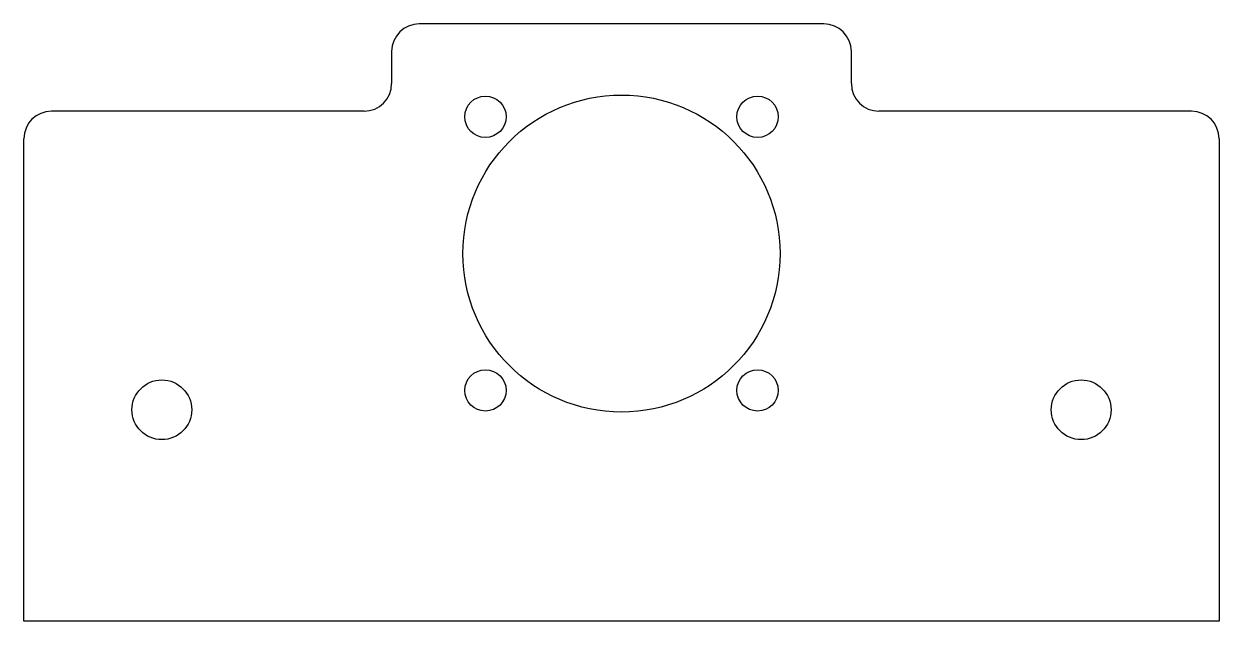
# Model space of a CAD drawing. Header units: millimetres. Extents: x -65 to 65, y -19 to 46.
import ezdxf

# ---------------------------------------------------------------- set-up
doc = ezdxf.new("R2010")
doc.units = ezdxf.units.MM

msp = doc.modelspace()

# ---------------------------------------------------------------- linework, layer by layer
for p, q in [((22, 46), (-22, 46)), ((-25, 43), (-25, 39.5)), ((25, 39.5), (25, 43)), ((-28, 36.5), (-62, 36.5)), ((62, 36.5), (28, 36.5)), ((-65, -19), (-65, 33.5)), ((65, 33.5), (65, -19)), ((65, -19), (-65, -19))]:
    msp.add_line(p, q)
for centre, radius in [((0, 21), 17.25), ((-14.8, 35.89), 2.25), ((14.8, 35.89), 2.25), ((-14.8, 6.11), 2.25), ((14.8, 6.11), 2.25), ((-50, 4), 3.25), ((50, 4), 3.25)]:
    msp.add_circle(centre, radius)
for centre, start, end in [((-22, 43), 90, -180), ((22, 43), 0, 90), ((-28, 39.5), -90, 0), ((28, 39.5), 180, -90), ((-62, 33.5), 90, 180), ((62, 33.5), 0, 90)]:
    msp.add_arc(centre, 3, start, end)

doc.saveas('drawing.dxf')
